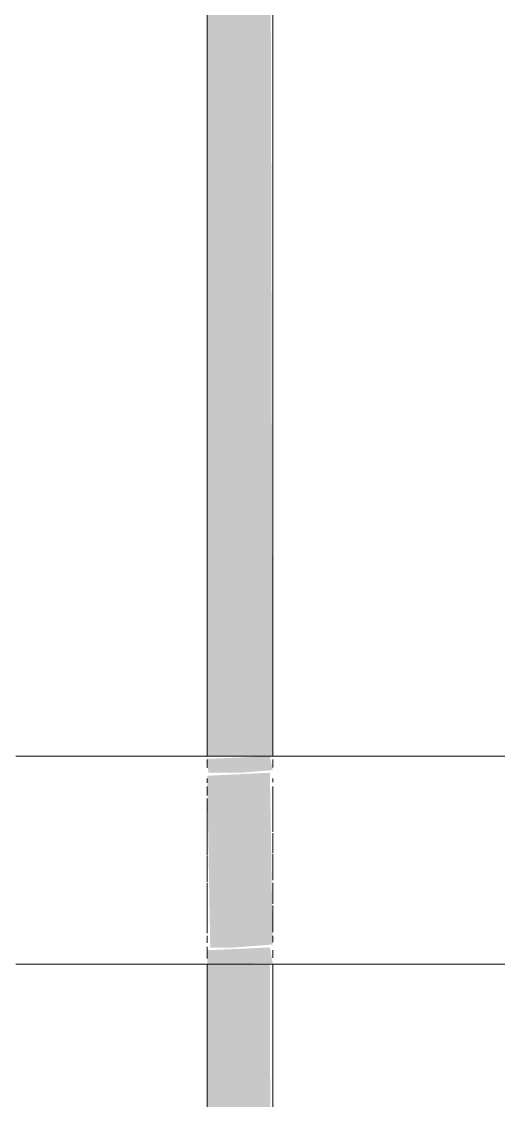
# Model space of a CAD drawing. Header units: metres. Extents: x 147 to 427, y -16 to 162.
# Drawn here: x 391.9476 to 392.0349, y 0.406 to 0.6035 of the extents above; entities that cross this region are included whole.
import ezdxf

# ---------------------------------------------------------------- set-up
doc = ezdxf.new("R2010")
doc.units = ezdxf.units.M
doc.layers.add('P-SANR-FIXT', color=7, linetype='Continuous', lineweight=5)

# ---------------------------------------------------------------- blocks, each defined once
blk = doc.blocks.new('USO_ESG_Sifão de Uso Geral - Sifão para lavatório-3647404-HH')
at = {"layer": 'P-SANR-FIXT'}
for p, q in [((-161.05097, 0.46905), (-161.23908, 0.46905)), ((-161.23908, 0.43095), (-161.05097, 0.43095))]:
    blk.add_line(p, q, dxfattribs=at)
blk = doc.blocks.new('USO_ESG_Sifão de Uso Geral - Sifão para lavatório-V214-HH')
at = {"layer": 'P-SANR-FIXT', "color": 253, "true_color": 0xa6a6a6}
for p, q in [((-161.05097, 0.46905), (-161.23901, 0.46905)), ((-161.23901, 0.43095), (-161.05097, 0.43095))]:
    blk.add_line(p, q, dxfattribs=at)
blk = doc.blocks.new('UT_Ducha higiênica - UT_Ducha higiênica-V226-HH')
at = {"layer": 'P-SANR-FIXT', "true_color": 0xf4f4f4, "transparency": 33554598}
h = blk.add_hatch(color=7, dxfattribs=at)
h.paths.add_polyline_path([(-161.20402, 0.1), (-161.19202, 0.1), (-161.19258, 0.1875), (-161.20402, 0.1875), (-161.20402, 0.12592)])
h.paths.add_polyline_path([(-161.20402, 0.2125), (-161.19202, 0.2125), (-161.19253, 0.43095), (-161.20402, 0.43095), (-161.20402, 0.27659)])
h.paths.add_polyline_path([(-161.20402, 0.46905), (-161.19202, 0.46905), (-161.19253, 0.66817), (-161.20402, 0.66817), (-161.20402, 0.50259)])
h = blk.add_hatch(color=7, dxfattribs=at)
h.paths.add_polyline_path([(-161.20402, 0.43095), (-161.19202, 0.43112), (-161.19253, 0.434), (-161.20402, 0.4335), (-161.20402, 0.43108)])
h.paths.add_polyline_path([(-161.19779, 0.466), (-161.19202, 0.4665), (-161.19253, 0.46905), (-161.20402, 0.46853), (-161.20379, 0.466), (-161.19802, 0.466)])
blk.add_hatch(color=7, dxfattribs=at).paths.add_polyline_path([(-161.19904, 0.434), (-161.19202, 0.43455), (-161.19253, 0.466), (-161.20402, 0.46545), (-161.20346, 0.434), (-161.19935, 0.434)])
at = {"layer": 'P-SANR-FIXT'}
for p, q in [((-161.20402, 0.67161), (-161.20402, 0.46905)), ((-161.19202, 0.46905), (-161.19202, 0.67161)), ((-161.20402, 0.43095), (-161.20402, 0.1)), ((-161.19202, 0.1), (-161.19202, 0.43095))]:
    blk.add_line(p, q, dxfattribs=at)
at = {"layer": 'P-SANR-FIXT', "color": 254, "true_color": 0xdfdfdf}
for p, q in [((-161.20402, 0.4684), (-161.20402, 0.46687)), ((-161.19202, 0.46699), (-161.19202, 0.4684)), ((-161.20402, 0.4341), (-161.20402, 0.43198)), ((-161.19202, 0.4321), (-161.19202, 0.4335))]:
    blk.add_line(p, q, dxfattribs=at)
at = {"layer": 'P-SANR-FIXT', "color": 7, "true_color": 0xfafafa}
for p, q in [((-161.20402, 0.46492), (-161.20402, 0.46417)), ((-161.19202, 0.46427), (-161.19202, 0.46492)), ((-161.20402, 0.46347), (-161.20402, 0.46182)), ((-161.19202, 0.45515), (-161.19202, 0.46347)), ((-161.20402, 0.46131), (-161.20402, 0.45493)), ((-161.20402, 0.45491), (-161.20402, 0.45098)), ((-161.19202, 0.45129), (-161.19202, 0.45493)), ((-161.20402, 0.45082), (-161.20402, 0.44605)), ((-161.19202, 0.44636), (-161.19202, 0.45108)), ((-161.20402, 0.44586), (-161.20402, 0.43665)), ((-161.19202, 0.442), (-161.19202, 0.44586)), ((-161.19202, 0.43681), (-161.19202, 0.44167)), ((-161.20402, 0.43614), (-161.20402, 0.43486)), ((-161.19202, 0.43496), (-161.19202, 0.43614))]:
    blk.add_line(p, q, dxfattribs=at)

msp = doc.modelspace()

# ---------------------------------------------------------------- block references
at = {"layer": 'P-SANR-FIXT', "color": 252, "true_color": 0x898989}
msp.add_blockref('UT_Ducha higiênica - UT_Ducha higiênica-V226-HH', (553.1856, 0), dxfattribs=at)
at = {"layer": 'P-SANR-FIXT', "color": 253, "true_color": 0xa6a6a6}
msp.add_blockref('USO_ESG_Sifão de Uso Geral - Sifão para lavatório-3647404-HH', (553.1856, 0), dxfattribs=at)
at = {"layer": 'P-SANR-FIXT', "color": 7, "true_color": 0xfafafa}
msp.add_blockref('USO_ESG_Sifão de Uso Geral - Sifão para lavatório-V214-HH', (553.1856, 0), dxfattribs=at)

doc.saveas('drawing.dxf')
